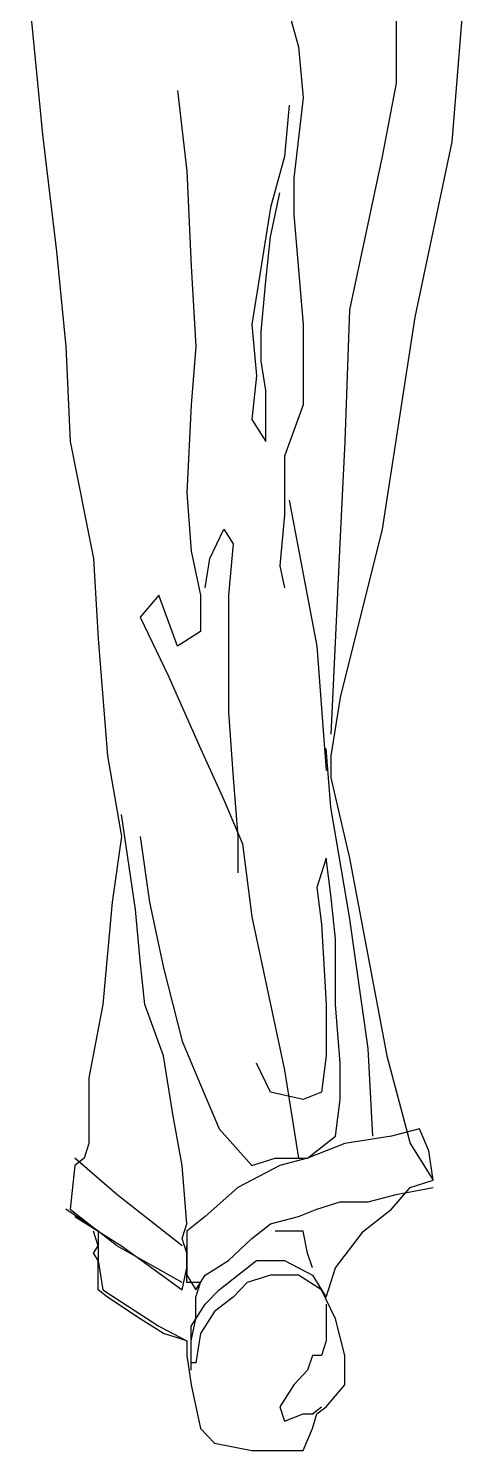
# Model space of a CAD drawing. Header units: millimetres. Extents: x -1628.6 to -1628.04, y 1864.31 to 1866.05.
# Drawn here: x -1628.443 to -1628.195, y 1864.305 to 1865.103 of the extents above; entities that cross this region are included whole.
import ezdxf

# ---------------------------------------------------------------- set-up
doc = ezdxf.new("R2010")
doc.units = ezdxf.units.MM
doc.header["$LTSCALE"] = 10
doc.layers.add('Humanos', color=2, linetype='Continuous')

msp = doc.modelspace()

# ---------------------------------------------------------------- linework, layer by layer
at = {"layer": 'Humanos'}
for p, q in [((-1628.19523, 1865.17115), (-1628.20567, 1865.03979)), ((-1628.44337, 1865.12599), (-1628.43553, 1865.04391)), ((-1628.23702, 1865.12599), (-1628.23702, 1865.07264)), ((-1628.29971, 1865.12189), (-1628.29187, 1865.09316)), ((-1628.29187, 1865.09316), (-1628.28926, 1865.06442)), ((-1628.35978, 1865.06853), (-1628.35456, 1865.02338)), ((-1628.23702, 1865.07264), (-1628.24485, 1865.03159)), ((-1628.28926, 1865.06442), (-1628.29448, 1865.01928)), ((-1628.2971, 1865.06032), (-1628.29971, 1865.03159)), ((-1628.43553, 1865.04391), (-1628.4277, 1864.97823)), ((-1628.20567, 1865.03979), (-1628.22657, 1864.94129)), ((-1628.29971, 1865.03159), (-1628.30754, 1865.00286)), ((-1628.24485, 1865.03159), (-1628.26314, 1864.94539)), ((-1628.35456, 1865.02338), (-1628.35195, 1864.97002)), ((-1628.29448, 1865.01928), (-1628.29448, 1864.99875)), ((-1628.30754, 1864.98644), (-1628.30232, 1865.01107)), ((-1628.30754, 1865.00286), (-1628.31277, 1864.97002)), ((-1628.29448, 1864.99875), (-1628.28926, 1864.93718)), ((-1628.31016, 1864.96181), (-1628.30754, 1864.98644)), ((-1628.4277, 1864.97823), (-1628.42247, 1864.92488)), ((-1628.35195, 1864.97002), (-1628.34934, 1864.92488)), ((-1628.31277, 1864.97002), (-1628.31799, 1864.93718)), ((-1628.31277, 1864.93308), (-1628.31016, 1864.96181)), ((-1628.26314, 1864.94539), (-1628.26575, 1864.87151)), ((-1628.22657, 1864.94129), (-1628.24485, 1864.82225)), ((-1628.31799, 1864.93718), (-1628.31538, 1864.90845)), ((-1628.31277, 1864.91666), (-1628.31277, 1864.93308)), ((-1628.28926, 1864.93718), (-1628.28926, 1864.89203)), ((-1628.42247, 1864.92488), (-1628.41986, 1864.87151)), ((-1628.34934, 1864.92488), (-1628.35195, 1864.89203)), ((-1628.31016, 1864.90025), (-1628.31277, 1864.91666)), ((-1628.31538, 1864.90845), (-1628.31799, 1864.88382)), ((-1628.31016, 1864.88382), (-1628.31016, 1864.90025)), ((-1628.35195, 1864.89203), (-1628.35456, 1864.84278)), ((-1628.28926, 1864.89203), (-1628.29971, 1864.8633)), ((-1628.31799, 1864.88382), (-1628.31016, 1864.87151)), ((-1628.31016, 1864.87151), (-1628.31016, 1864.88382)), ((-1628.41986, 1864.87151), (-1628.4068, 1864.80583)), ((-1628.26575, 1864.87151), (-1628.26836, 1864.81815)), ((-1628.29971, 1864.8633), (-1628.29971, 1864.83046)), ((-1628.35456, 1864.84278), (-1628.35195, 1864.80995)), ((-1628.2971, 1864.83868), (-1628.28142, 1864.75658)), ((-1628.29971, 1864.83046), (-1628.30232, 1864.80173)), ((-1628.3415, 1864.80583), (-1628.33366, 1864.82225)), ((-1628.33366, 1864.82225), (-1628.32844, 1864.81405)), ((-1628.24485, 1864.82225), (-1628.26836, 1864.72785)), ((-1628.32844, 1864.81405), (-1628.33105, 1864.78532)), ((-1628.26836, 1864.81815), (-1628.27359, 1864.70732)), ((-1628.4068, 1864.80583), (-1628.40419, 1864.76069)), ((-1628.35195, 1864.80995), (-1628.34672, 1864.78532)), ((-1628.34411, 1864.78942), (-1628.3415, 1864.80583)), ((-1628.30232, 1864.80173), (-1628.29971, 1864.78942)), ((-1628.37023, 1864.78532), (-1628.38068, 1864.773)), ((-1628.35978, 1864.75658), (-1628.37023, 1864.78532)), ((-1628.34672, 1864.78532), (-1628.34672, 1864.76479)), ((-1628.33105, 1864.78532), (-1628.33105, 1864.75248)), ((-1628.38068, 1864.773), (-1628.36501, 1864.74016)), ((-1628.40419, 1864.76069), (-1628.39896, 1864.69502)), ((-1628.34672, 1864.76479), (-1628.35978, 1864.75658)), ((-1628.33105, 1864.75248), (-1628.33105, 1864.71965)), ((-1628.28142, 1864.75658), (-1628.2762, 1864.6868)), ((-1628.36501, 1864.74016), (-1628.34672, 1864.69912)), ((-1628.26836, 1864.72785), (-1628.27359, 1864.69502)), ((-1628.33105, 1864.71965), (-1628.32844, 1864.68269)), ((-1628.39896, 1864.69502), (-1628.39113, 1864.64986)), ((-1628.34672, 1864.69912), (-1628.33366, 1864.67039)), ((-1628.27359, 1864.66628), (-1628.2762, 1864.69912)), ((-1628.27359, 1864.69502), (-1628.27359, 1864.68269)), ((-1628.32844, 1864.68269), (-1628.32583, 1864.64986)), ((-1628.27359, 1864.68269), (-1628.26314, 1864.63755)), ((-1628.33366, 1864.67039), (-1628.32322, 1864.64576)), ((-1628.38329, 1864.60882), (-1628.39113, 1864.66218)), ((-1628.26314, 1864.60471), (-1628.27359, 1864.66628)), ((-1628.39113, 1864.64986), (-1628.39635, 1864.61292)), ((-1628.38068, 1864.64986), (-1628.37546, 1864.61292)), ((-1628.32583, 1864.64986), (-1628.32583, 1864.62933)), ((-1628.32322, 1864.64576), (-1628.31799, 1864.60471)), ((-1628.2762, 1864.63755), (-1628.28142, 1864.62113)), ((-1628.27359, 1864.61702), (-1628.2762, 1864.63755)), ((-1628.26314, 1864.63755), (-1628.24224, 1864.52672)), ((-1628.28142, 1864.62113), (-1628.27881, 1864.6006)), ((-1628.27097, 1864.59239), (-1628.27359, 1864.61702)), ((-1628.39635, 1864.61292), (-1628.40158, 1864.55546)), ((-1628.38068, 1864.58009), (-1628.38329, 1864.60882)), ((-1628.37546, 1864.61292), (-1628.36762, 1864.57598)), ((-1628.31799, 1864.60471), (-1628.29971, 1864.51852)), ((-1628.27881, 1864.6006), (-1628.2762, 1864.55546)), ((-1628.25269, 1864.53083), (-1628.26314, 1864.60471)), ((-1628.27097, 1864.55546), (-1628.27097, 1864.59239)), ((-1628.37807, 1864.55546), (-1628.38068, 1864.58009)), ((-1628.36762, 1864.57598), (-1628.35717, 1864.53493)), ((-1628.40158, 1864.55546), (-1628.40941, 1864.5144)), ((-1628.36762, 1864.52672), (-1628.37807, 1864.55546)), ((-1628.2762, 1864.55546), (-1628.2762, 1864.52672)), ((-1628.26836, 1864.52262), (-1628.27097, 1864.55546)), ((-1628.35717, 1864.53493), (-1628.34672, 1864.5103)), ((-1628.3624, 1864.49389), (-1628.36762, 1864.52672)), ((-1628.2762, 1864.52672), (-1628.27881, 1864.5062)), ((-1628.25008, 1864.48157), (-1628.25269, 1864.53083)), ((-1628.24224, 1864.52672), (-1628.22918, 1864.47746)), ((-1628.30754, 1864.5062), (-1628.31538, 1864.52262)), ((-1628.29971, 1864.51852), (-1628.29187, 1864.46926)), ((-1628.26836, 1864.50209), (-1628.26836, 1864.52262)), ((-1628.40941, 1864.5144), (-1628.40941, 1864.47746)), ((-1628.34672, 1864.5103), (-1628.33628, 1864.48567)), ((-1628.28926, 1864.50209), (-1628.30754, 1864.5062)), ((-1628.27881, 1864.5062), (-1628.28926, 1864.50209)), ((-1628.27097, 1864.48157), (-1628.26836, 1864.50209)), ((-1628.35717, 1864.46515), (-1628.3624, 1864.49389)), ((-1628.33628, 1864.48567), (-1628.31799, 1864.46515)), ((-1628.28665, 1864.46926), (-1628.27097, 1864.48157)), ((-1628.23963, 1864.48157), (-1628.26575, 1864.47746)), ((-1628.22396, 1864.48567), (-1628.23963, 1864.48157)), ((-1628.21873, 1864.47336), (-1628.22396, 1864.48567)), ((-1628.40941, 1864.47746), (-1628.41202, 1864.46926)), ((-1628.26575, 1864.47746), (-1628.28665, 1864.46926)), ((-1628.22918, 1864.47746), (-1628.21612, 1864.45694)), ((-1628.21612, 1864.45694), (-1628.21873, 1864.47336)), ((-1628.41725, 1864.46515), (-1628.41986, 1864.44053)), ((-1628.41202, 1864.46926), (-1628.41725, 1864.46515)), ((-1628.39374, 1864.44873), (-1628.41725, 1864.46926)), ((-1628.35456, 1864.43232), (-1628.35717, 1864.46515)), ((-1628.30232, 1864.46515), (-1628.32583, 1864.45283)), ((-1628.31799, 1864.46515), (-1628.30493, 1864.46926)), ((-1628.30493, 1864.46926), (-1628.28665, 1864.46926)), ((-1628.28665, 1864.46926), (-1628.30232, 1864.46515)), ((-1628.22918, 1864.45283), (-1628.21612, 1864.45694)), ((-1628.35717, 1864.42), (-1628.39374, 1864.44873)), ((-1628.32583, 1864.45283), (-1628.34411, 1864.43642)), ((-1628.25269, 1864.44463), (-1628.23702, 1864.44873)), ((-1628.23963, 1864.44053), (-1628.22918, 1864.45283)), ((-1628.23702, 1864.44873), (-1628.21612, 1864.45283)), ((-1628.40419, 1864.42822), (-1628.42247, 1864.44053)), ((-1628.41986, 1864.44053), (-1628.40419, 1864.42822)), ((-1628.29187, 1864.43642), (-1628.28142, 1864.44053)), ((-1628.28142, 1864.44053), (-1628.26836, 1864.44463)), ((-1628.26836, 1864.44463), (-1628.25269, 1864.44463)), ((-1628.2553, 1864.42822), (-1628.23963, 1864.44053)), ((-1628.41725, 1864.43642), (-1628.39113, 1864.42)), ((-1628.35717, 1864.4241), (-1628.35456, 1864.43232)), ((-1628.34411, 1864.43642), (-1628.35456, 1864.42822)), ((-1628.31799, 1864.4241), (-1628.30754, 1864.43232)), ((-1628.30754, 1864.43232), (-1628.29187, 1864.43642)), ((-1628.40419, 1864.42), (-1628.4068, 1864.42822)), ((-1628.40419, 1864.42822), (-1628.40419, 1864.42)), ((-1628.39374, 1864.42), (-1628.40419, 1864.42822)), ((-1628.35456, 1864.4159), (-1628.35717, 1864.4241)), ((-1628.35456, 1864.42822), (-1628.35456, 1864.4159)), ((-1628.33105, 1864.41179), (-1628.31799, 1864.4241)), ((-1628.29448, 1864.42822), (-1628.30493, 1864.42822)), ((-1628.28926, 1864.42822), (-1628.29448, 1864.42822)), ((-1628.28665, 1864.4159), (-1628.28926, 1864.42822)), ((-1628.27097, 1864.40769), (-1628.2553, 1864.42822)), ((-1628.4068, 1864.4159), (-1628.40419, 1864.42)), ((-1628.40419, 1864.41179), (-1628.4068, 1864.4159)), ((-1628.40419, 1864.42), (-1628.40419, 1864.41179)), ((-1628.35717, 1864.39948), (-1628.39374, 1864.42)), ((-1628.39113, 1864.42), (-1628.35717, 1864.39537)), ((-1628.35456, 1864.40769), (-1628.35456, 1864.42)), ((-1628.35456, 1864.4159), (-1628.35456, 1864.40359)), ((-1628.35456, 1864.39948), (-1628.35456, 1864.4159)), ((-1628.28403, 1864.40769), (-1628.28665, 1864.4159)), ((-1628.40419, 1864.41179), (-1628.40158, 1864.39537)), ((-1628.40419, 1864.40359), (-1628.40419, 1864.41179)), ((-1628.35717, 1864.39537), (-1628.35456, 1864.40769)), ((-1628.34411, 1864.40359), (-1628.33105, 1864.41179)), ((-1628.32583, 1864.40359), (-1628.31538, 1864.41179)), ((-1628.31538, 1864.41179), (-1628.29971, 1864.41179)), ((-1628.29971, 1864.41179), (-1628.28403, 1864.40359)), ((-1628.2762, 1864.39127), (-1628.27097, 1864.40769)), ((-1628.40419, 1864.39537), (-1628.40419, 1864.40359)), ((-1628.35456, 1864.40359), (-1628.34934, 1864.39537)), ((-1628.34672, 1864.39948), (-1628.35456, 1864.39948)), ((-1628.34934, 1864.39537), (-1628.34411, 1864.40359)), ((-1628.34934, 1864.39127), (-1628.34672, 1864.39948)), ((-1628.33628, 1864.39537), (-1628.32583, 1864.40359)), ((-1628.3206, 1864.39948), (-1628.32844, 1864.39127)), ((-1628.30754, 1864.40359), (-1628.3206, 1864.39948)), ((-1628.29187, 1864.40359), (-1628.30754, 1864.40359)), ((-1628.27881, 1864.39537), (-1628.29187, 1864.40359)), ((-1628.28403, 1864.40359), (-1628.27881, 1864.39537)), ((-1628.39896, 1864.39127), (-1628.40419, 1864.39537)), ((-1628.40158, 1864.39537), (-1628.37023, 1864.37485)), ((-1628.38068, 1864.37896), (-1628.39896, 1864.39127)), ((-1628.34934, 1864.37896), (-1628.34934, 1864.39127)), ((-1628.34411, 1864.38716), (-1628.33628, 1864.39537)), ((-1628.32844, 1864.39127), (-1628.33889, 1864.38306)), ((-1628.27097, 1864.37896), (-1628.27881, 1864.39537)), ((-1628.27881, 1864.39537), (-1628.2762, 1864.39127)), ((-1628.35195, 1864.37485), (-1628.34411, 1864.38716)), ((-1628.33889, 1864.38306), (-1628.34672, 1864.37075)), ((-1628.2762, 1864.38716), (-1628.2762, 1864.37896)), ((-1628.36762, 1864.37075), (-1628.38068, 1864.37896)), ((-1628.37023, 1864.37485), (-1628.35456, 1864.36664)), ((-1628.35195, 1864.36664), (-1628.34934, 1864.37896)), ((-1628.35195, 1864.35843), (-1628.35195, 1864.37485)), ((-1628.2762, 1864.37896), (-1628.2762, 1864.36664)), ((-1628.26575, 1864.35843), (-1628.27097, 1864.37896)), ((-1628.35456, 1864.36664), (-1628.36762, 1864.37075)), ((-1628.35456, 1864.36664), (-1628.35456, 1864.35843)), ((-1628.35195, 1864.35022), (-1628.35195, 1864.36664)), ((-1628.34672, 1864.37075), (-1628.34934, 1864.35433)), ((-1628.2762, 1864.36664), (-1628.27881, 1864.35843)), ((-1628.35456, 1864.35843), (-1628.35195, 1864.34202)), ((-1628.28403, 1864.35843), (-1628.28665, 1864.35022)), ((-1628.27881, 1864.35843), (-1628.28403, 1864.35843)), ((-1628.26575, 1864.34202), (-1628.26575, 1864.35843)), ((-1628.34934, 1864.35433), (-1628.35195, 1864.35433)), ((-1628.28665, 1864.35022), (-1628.29448, 1864.34202)), ((-1628.35195, 1864.34202), (-1628.34672, 1864.31739)), ((-1628.29448, 1864.34202), (-1628.30232, 1864.3297)), ((-1628.2762, 1864.3297), (-1628.26575, 1864.34202)), ((-1628.30232, 1864.3297), (-1628.29971, 1864.32149)), ((-1628.28403, 1864.3256), (-1628.27881, 1864.3297)), ((-1628.28142, 1864.3256), (-1628.2762, 1864.3297)), ((-1628.29971, 1864.32149), (-1628.28926, 1864.3256)), ((-1628.28926, 1864.3256), (-1628.28403, 1864.3256)), ((-1628.28403, 1864.31739), (-1628.28142, 1864.3256)), ((-1628.34672, 1864.31739), (-1628.33889, 1864.30917)), ((-1628.28926, 1864.30507), (-1628.28403, 1864.31739)), ((-1628.33889, 1864.30917), (-1628.31799, 1864.30507)), ((-1628.31799, 1864.30507), (-1628.29971, 1864.30507)), ((-1628.29971, 1864.30507), (-1628.28926, 1864.30507))]:
    msp.add_line(p, q, dxfattribs=at)

doc.saveas('drawing.dxf')
